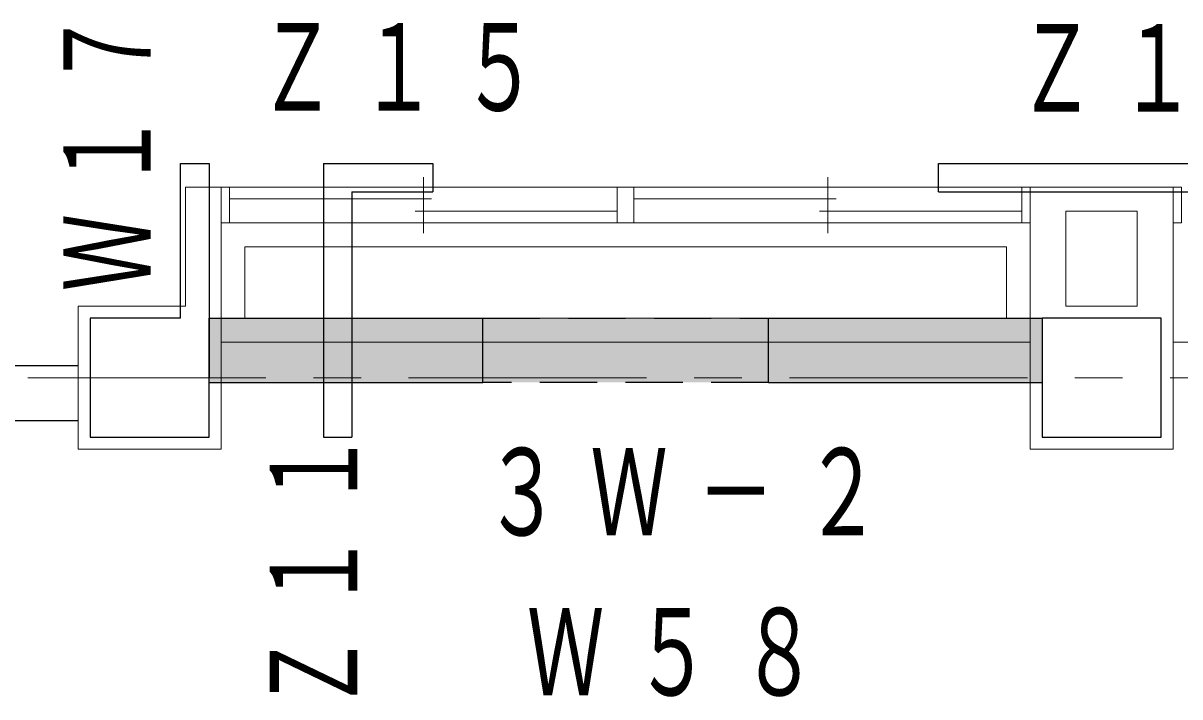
# Model space of a CAD drawing. Units: millimetres at full size, sheet at 1:200; details may follow other scales. Extents: x -55340 to 55340, y -38040 to 38040.
# Drawn here: x -1210 to 3650, y 24439 to 27268 of the extents above; entities that cross this region are included whole.
import ezdxf

# ---------------------------------------------------------------- set-up
doc = ezdxf.new("R2010")
doc.units = ezdxf.units.MM
doc.header["$LTSCALE"] = 200
doc.linetypes.add('CHAIN1', pattern=[8, 5, -1, 1, -1])
doc.linetypes.add('DASHED1', pattern=[1.8, 1.2, -0.6])
for name, color, linetype, lineweight in [('0-0_補助線', 4, 'Continuous', 9), ('0-1_通り芯', 3, 'Continuous', 18), ('0-2_躯体', 4, 'Continuous', 9), ('0-5_建具(ｻｯｼ)', 4, 'Continuous', 9), ('2-0_補助線', 2, 'Continuous', 25), ('2-2_躯体', 2, 'Continuous', 25), ('2-5_建具(ｻｯｼ)', 2, 'Continuous', 25)]:
    doc.layers.add(name, color=color, linetype=linetype, lineweight=lineweight)
doc.layers.add('2-3_外壁', color=2, linetype='Continuous')
doc.layers.add('3-D_予備', color=91, linetype='Continuous')
doc.styles.add('ＭＳ ゴシック', font='')
doc.styles.get('ＭＳ ゴシック').set_extended_font_data('MS Gothic')

msp = doc.modelspace()

# ---------------------------------------------------------------- linework, layer by layer
at = {"layer": '0-0_補助線', "color": 3, "lineweight": 18}
for p, q in [((471.5, 26385.7), (471.5, 26621.5)), ((2171.5, 26385.7), (2171.5, 26621.5)), ((-528.5, 26578.6), (-528.5, 26078.6)), ((1356.5, 26428.6), (1356.5, 26578.6)), ((-343.5, 26529.3), (506.5, 26529.3)), ((1356.5, 26529.3), (2206.5, 26529.3)), ((436.5, 26477.9), (1286.5, 26477.9)), ((2136.5, 26477.9), (2986.5, 26477.9)), ((3171.5, 26478.6), (3171.5, 26078.6)), ((-343.5, 26428.6), (-378.5, 26428.6)), ((1286.5, 26428.6), (1356.5, 26428.6)), ((2986.5, 26428.6), (3021.5, 26428.6)), ((3656.5, 26428.6), (3621.5, 26428.6)), ((3171.5, 26078.6), (3471.5, 26078.6)), ((3021.5, 25478.6), (3621.5, 25478.6))]:
    msp.add_line(p, q, dxfattribs=at)
for points in [[(-528.5, 26578.6), (-378.5, 26578.6), (-378.5, 25478.6)], [(-343.5, 26428.6), (-343.5, 26578.6), (-378.5, 26578.6)], [(1286.5, 26428.6), (1286.5, 26578.6), (1356.5, 26578.6)], [(2986.5, 26428.6), (2986.5, 26578.6), (3021.5, 26578.6)], [(3021.5, 25478.6), (3021.5, 26578.6), (3621.5, 26578.6), (3621.5, 25478.6)], [(3656.5, 26428.6), (3656.5, 26578.6), (3621.5, 26578.6)], [(3171.5, 26478.6), (3471.5, 26478.6), (3471.5, 26078.6)], [(-378.5, 25478.6), (-978.5, 25478.6), (-978.5, 26078.6), (-528.5, 26078.6)]]:
    msp.add_lwpolyline(points, dxfattribs=at)
at = {"layer": '0-0_補助線', "color": 2, "lineweight": 25}
msp.add_lwpolyline([(-978.5, 25828.6), (-1993.5, 25828.6), (-1993.5, 25598.6), (-978.5, 25598.6)], dxfattribs=at)
at = {"layer": '0-1_通り芯', "color": 4, "linetype": 'CHAIN1', "lineweight": 9}
msp.add_line((41409.7, 25778.6), (-45158.8, 25778.6), dxfattribs=at)
at = {"layer": '0-2_躯体'}
for p, q in [((-278.5, 26328.6), (-278.5, 26028.6)), ((2921.5, 26328.6), (-278.5, 26328.6)), ((2921.5, 26028.6), (2921.5, 26328.6)), ((2921.5, 26028.6), (-278.5, 26028.6)), ((3021.5, 25928.6), (-378.5, 25928.6)), ((7021.5, 25928.6), (3621.5, 25928.6))]:
    msp.add_line(p, q, dxfattribs=at)
at = {"layer": '0-5_建具(ｻｯｼ)'}
for p, q in [((-343.5, 26578.6), (2986.5, 26578.6)), ((2986.5, 26428.6), (-343.5, 26428.6))]:
    msp.add_line(p, q, dxfattribs=at)
at = {"layer": '2-2_躯体'}
for p, q in [((-548.5, 26028.6), (-548.5, 26678.6)), ((51.5, 26678.6), (511.5, 26678.6)), ((511.5, 26678.6), (511.5, 26558.6)), ((2636.5, 26678.6), (4006.5, 26678.6)), ((2636.5, 26558.6), (2636.5, 26678.6)), ((171.5, 26558.6), (171.5, 25528.6)), ((171.5, 26558.6), (511.5, 26558.6)), ((-928.5, 26028.6), (-928.5, 25528.6)), ((-548.5, 26028.6), (-928.5, 26028.6)), ((3071.5, 26028.6), (3071.5, 25528.6)), ((3571.5, 26028.6), (3071.5, 26028.6)), ((3571.5, 25528.6), (3571.5, 26028.6)), ((3071.5, 25528.6), (3571.5, 25528.6))]:
    msp.add_line(p, q, dxfattribs=at)
for points in [[(-548.5, 26678.6), (-428.5, 26678.6), (-428.5, 26028.6)], [(51.5, 26678.6), (51.5, 25528.6), (171.5, 25528.6)], [(2636.5, 26558.6), (4006.5, 26558.6), (4006.5, 26678.6)], [(-928.5, 25528.6), (-428.5, 25528.6), (-428.5, 26028.6)]]:
    msp.add_lwpolyline(points, dxfattribs=at)
at = {"layer": '2-5_建具(ｻｯｼ)'}
for p, q in [((-428.5, 26028.6), (-428.5, 25778.6)), ((-428.5, 26028.6), (721.5, 26028.6)), ((721.5, 25758.6), (721.5, 26028.6)), ((1921.5, 26028.6), (3071.5, 26028.6)), ((1921.5, 25758.6), (1921.5, 26028.6)), ((3071.5, 26028.6), (3071.5, 25758.6)), ((-428.5, 25758.6), (721.5, 25758.6)), ((1921.5, 25758.6), (3071.5, 25758.6))]:
    msp.add_line(p, q, dxfattribs=at)
at = {"layer": '2-5_建具(ｻｯｼ)', "linetype": 'DASHED1'}
for p, q in [((721.5, 26028.6), (1921.5, 26028.6)), ((1921.5, 25758.6), (721.5, 25758.6))]:
    msp.add_line(p, q, dxfattribs=at)
at = {"layer": '3-D_予備'}
msp.add_solid([(-428.5, 25758.6), (-428.5, 26028.6), (3071.5, 25758.6), (3071.5, 26028.6)], dxfattribs=at)

# ---------------------------------------------------------------- texts
at = {"layer": '2-0_補助線', "char_height": 366.6, "attachment_point": 7, "style": 'ＭＳ ゴシック'}
for s, insert in [('\\T1.38;\\W0.65;３Ｗ－２', (725, 25110.5)), ('\\T1.38;\\W0.65;Ｗ５８', (907, 24438.6))]:
    msp.add_mtext(s, dxfattribs=dict(at, insert=insert))
at = {"layer": '2-3_外壁', "char_height": 366.6, "attachment_point": 7, "style": 'ＭＳ ゴシック'}
for s, insert in [('\\T1.31;\\W0.65;Ｚ１５', (-222, 26894)), ('\\T1.31;\\W0.65;Ｚ１', (2968.1, 26896.4))]:
    msp.add_mtext(s, dxfattribs=dict(at, insert=insert))
at = {"layer": '2-3_外壁', "char_height": 366.6, "attachment_point": 7, "rotation": 90, "style": 'ＭＳ ゴシック'}
for s, insert in [('\\T1.31;\\W0.65;Ｗ１７', (-674.2, 26141.7)), ('\\T1.31;\\W0.65;Ｚ１１', (193.7, 24377.9))]:
    msp.add_mtext(s, dxfattribs=dict(at, insert=insert))

doc.saveas('drawing.dxf')
